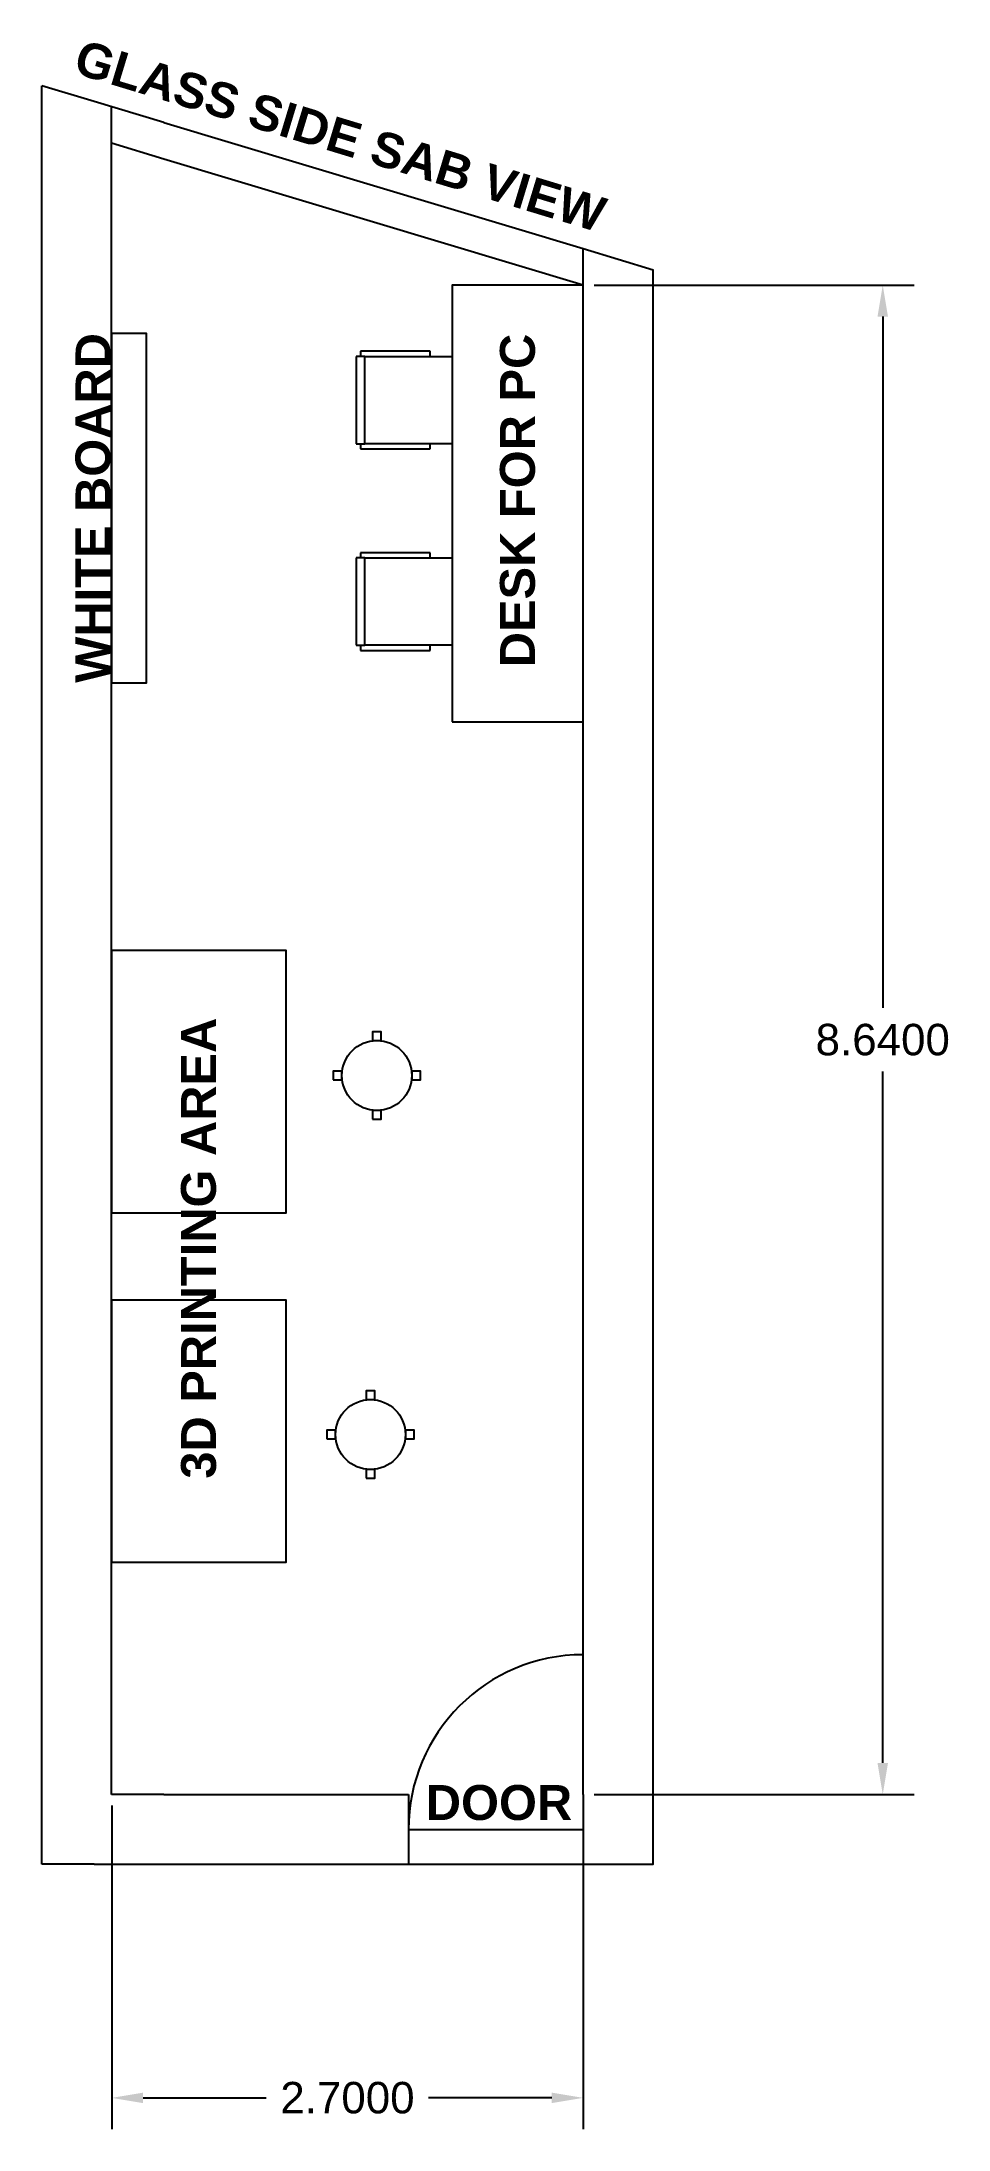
# Model space of a CAD drawing. Header units: metres. Extents: x 3544 to 3549.2, y 1216.5 to 1228.5.
import ezdxf

# ---------------------------------------------------------------- set-up
doc = ezdxf.new("R2010")
doc.units = ezdxf.units.M
doc.styles.get("Standard").update_dxf_attribs({"font": 'arial.ttf'})
doc.dimstyles.get("Standard").update_dxf_attribs({"dimtxt": 0.18, "dimasz": 0.18, "dimexe": 0.18, "dimexo": 0.0625, "dimgap": 0.09, "dimtad": 0, "dimtih": 1, "dimtoh": 1, "dimdec": 4, "dimzin": 0, "dimdsep": 46, "dimtxsty": 'Standard', "dimcen": 0.09, "dimadec": 0, "dimazin": 0, "dimtfac": 1, "dimtdec": 4, "dimtofl": 0, "dimtmove": 0, "dimatfit": 3, "dimfxl": 1, "dimtolj": 1, "dimtzin": 0, "dimarcsym": 0})

# ---------------------------------------------------------------- blocks, each defined once
blk = doc.blocks.new('*D5')
at = {"color": 0, "lineweight": -2, "transparency": 16777216}
for p, q in [((3547.163, 1227.102), (3548.996, 1227.102)), ((3548.816, 1226.922), (3548.816, 1222.964)), ((3548.816, 1218.642), (3548.816, 1222.6)), ((3547.163, 1218.462), (3548.996, 1218.462))]:
    blk.add_line(p, q, dxfattribs=at)
at = {"color": 0, "transparency": 16777216}
for points in [[(3548.786, 1226.922), (3548.846, 1226.922), (3548.816, 1227.102)], [(3548.786, 1218.642), (3548.846, 1218.642), (3548.816, 1218.462)]]:
    blk.add_solid(points, dxfattribs=at)
at = {"layer": 'Defpoints', "color": 0, "transparency": 16777216}
for p in [(3547.101, 1227.102), (3547.101, 1218.462), (3548.816, 1218.462)]:
    blk.add_point(p, dxfattribs=at)
at = {"color": 0, "transparency": 16777216, "insert": (3548.816, 1222.782), "char_height": 0.18, "attachment_point": 5}
blk.add_mtext('\\A1;8.6400', dxfattribs=at)
blk = doc.blocks.new('*D7')
at = {"color": 0, "lineweight": -2, "transparency": 16777216}
for p, q in [((3544.401, 1218.399), (3544.401, 1216.545)), ((3547.101, 1218.399), (3547.101, 1216.545)), ((3544.581, 1216.725), (3545.286, 1216.725)), ((3546.921, 1216.725), (3546.215, 1216.725))]:
    blk.add_line(p, q, dxfattribs=at)
at = {"color": 0, "transparency": 16777216}
for points in [[(3544.581, 1216.755), (3544.581, 1216.695), (3544.401, 1216.725)], [(3546.921, 1216.755), (3546.921, 1216.695), (3547.101, 1216.725)]]:
    blk.add_solid(points, dxfattribs=at)
at = {"layer": 'Defpoints', "color": 0, "transparency": 16777216}
for p in [(3544.401, 1218.462), (3547.101, 1218.462), (3547.101, 1216.725)]:
    blk.add_point(p, dxfattribs=at)
at = {"color": 0, "transparency": 16777216, "insert": (3545.751, 1216.725), "char_height": 0.18, "attachment_point": 5}
blk.add_mtext('\\A1;2.7000', dxfattribs=at)

msp = doc.modelspace()

# ---------------------------------------------------------------- linework, layer by layer
for p, q in [((3544.00053, 1218.06192), (3544.00053, 1228.24287)), ((3544.30053, 1228.15266), (3544.00053, 1228.24287)), ((3544.70053, 1228.03239), (3544.30053, 1228.15266)), ((3544.40053, 1218.46192), (3544.40053, 1228.1226)), ((3544.70053, 1228.03239), (3547.10053, 1227.31076)), ((3544.70053, 1227.82355), (3544.40053, 1227.91375)), ((3547.10053, 1227.10192), (3547.10053, 1227.31076)), ((3547.10053, 1227.31076), (3547.50053, 1227.19049)), ((3545.85053, 1226.69417), (3545.80053, 1226.69417)), ((3545.80053, 1226.69417), (3545.80053, 1226.19417)), ((3546.22553, 1226.72417), (3545.82553, 1226.72417)), ((3545.82553, 1226.72417), (3545.82553, 1226.69417)), ((3546.22553, 1226.69417), (3546.22553, 1226.72417)), ((3545.80053, 1226.19417), (3545.85053, 1226.19417)), ((3545.82553, 1226.19417), (3545.82553, 1226.16417)), ((3546.22553, 1226.16417), (3546.22553, 1226.19417)), ((3545.82553, 1226.16417), (3546.22553, 1226.16417)), ((3545.85053, 1225.54017), (3545.80053, 1225.54017)), ((3545.80053, 1225.54017), (3545.80053, 1225.04017)), ((3546.22553, 1225.57017), (3545.82553, 1225.57017)), ((3545.82553, 1225.57017), (3545.82553, 1225.54017)), ((3546.22553, 1225.54017), (3546.22553, 1225.57017)), ((3545.80053, 1225.04017), (3545.85053, 1225.04017)), ((3545.82553, 1225.04017), (3545.82553, 1225.01017)), ((3545.82553, 1225.01017), (3546.22553, 1225.01017)), ((3546.22553, 1225.01017), (3546.22553, 1225.04017)), ((3544.70053, 1218.46192), (3544.40053, 1218.46192)), ((3546.10053, 1218.46192), (3546.10053, 1218.06192)), ((3547.10053, 1218.46192), (3547.10053, 1218.06192)), ((3546.10053, 1218.26192), (3547.10053, 1218.26192)), ((3544.30053, 1218.06192), (3544.00053, 1218.06192))]:
    msp.add_line(p, q)
for points in [[(3547.10053, 1218.46192), (3547.10053, 1227.10192), (3544.70053, 1227.82355)], [(3544.30053, 1218.06192), (3547.50053, 1218.06192), (3547.50053, 1227.19049)], [(3544.40053, 1223.29226), (3544.40053, 1221.79226)], [(3544.40053, 1221.29226), (3544.40053, 1219.79226)], [(3544.70053, 1218.46192), (3546.10053, 1218.46192)]]:
    msp.add_lwpolyline(points)
for points in [[(3546.35053, 1224.60192), (3547.10053, 1224.60192), (3547.10053, 1227.10192), (3546.35053, 1227.10192)], [(3544.40053, 1224.82577), (3544.60053, 1224.82577), (3544.60053, 1226.82577), (3544.40053, 1226.82577)], [(3546.35053, 1226.69417), (3546.35053, 1226.19417), (3545.85053, 1226.19417), (3545.85053, 1226.69417)], [(3546.35053, 1225.54017), (3546.35053, 1225.04017), (3545.85053, 1225.04017), (3545.85053, 1225.54017)], [(3544.40053, 1221.79226), (3545.40053, 1221.79226), (3545.40053, 1223.29226), (3544.40053, 1223.29226)], [(3545.89434, 1222.77748), (3545.94434, 1222.77748), (3545.94434, 1222.82748), (3545.89434, 1222.82748)], [(3545.66934, 1222.55248), (3545.71934, 1222.55248), (3545.71934, 1222.60248), (3545.66934, 1222.60248)], [(3546.11934, 1222.55248), (3546.16934, 1222.55248), (3546.16934, 1222.60248), (3546.11934, 1222.60248)], [(3545.89434, 1222.32748), (3545.94434, 1222.32748), (3545.94434, 1222.37748), (3545.89434, 1222.37748)], [(3544.40053, 1219.79226), (3545.40053, 1219.79226), (3545.40053, 1221.29226), (3544.40053, 1221.29226)], [(3545.8578, 1220.72229), (3545.9078, 1220.72229), (3545.9078, 1220.77229), (3545.8578, 1220.77229)], [(3545.6328, 1220.49729), (3545.6828, 1220.49729), (3545.6828, 1220.54729), (3545.6328, 1220.54729)], [(3546.0828, 1220.49729), (3546.1328, 1220.49729), (3546.1328, 1220.54729), (3546.0828, 1220.54729)], [(3545.8578, 1220.27229), (3545.9078, 1220.27229), (3545.9078, 1220.32229), (3545.8578, 1220.32229)]]:
    msp.add_lwpolyline(points, close=True)
for centre in [(3545.91934, 1222.57748), (3545.8828, 1220.52229)]:
    msp.add_circle(centre, 0.2)
msp.add_arc((3547.10053, 1218.26192), 1, 90, 180)

# ---------------------------------------------------------------- texts
at = {"char_height": 0.2, "attachment_point": 1}
for s, width, insert, rotation in [('{\\fArial|b1|i0|c0|p34;GLASS SIDE SAB VIEW}', 3.2941002, (3544.23168, 1228.51048), 343.099025), ('{\\fArial|b1|i0|c0|p34;WHITE BOARD}', 2.3076547, (3544.19371, 1224.82577), 90), ('{\\fArial|b1|i0|c0|p34;DESK FOR PC}', 3.5407312, (3546.62433, 1224.91454), 90), ('{\\fArial|b1|i0|c0|p34;3D PRINTING AREA}', 2.8974325, (3544.79794, 1220.26967), 90)]:
    msp.add_mtext_dynamic_manual_height_columns(s, width=width, gutter_width=9.4468, heights=[0], dxfattribs=dict(at, insert=insert, rotation=rotation))
at = {"insert": (3546.19963, 1218.5157), "char_height": 0.2, "attachment_point": 1}
msp.add_mtext_dynamic_manual_height_columns('{\\fArial|b1|i0|c0|p34;DOOR}', width=1.6910852, gutter_width=9.4468, heights=[0], dxfattribs=at)

# ---------------------------------------------------------------- dimensions: what is measured, and where the dimension line sits
dim = msp.add_linear_dim(base=(3548.81629, 1218.46192), p1=(3547.10053, 1227.10192), p2=(3547.10053, 1218.46192), angle=90, dimstyle='Standard')
dim.commit()
dim.dimension.update_dxf_attribs({"geometry": '*D5', "text_midpoint": (3548.81629, 1222.78192)})
dim = msp.add_linear_dim(base=(3547.10053, 1216.72536), p1=(3544.40053, 1218.46192), p2=(3547.10053, 1218.46192), dimstyle='Standard')
dim.commit()
dim.dimension.update_dxf_attribs({"geometry": '*D7', "text_midpoint": (3545.75053, 1216.72536)})

doc.saveas('drawing.dxf')
